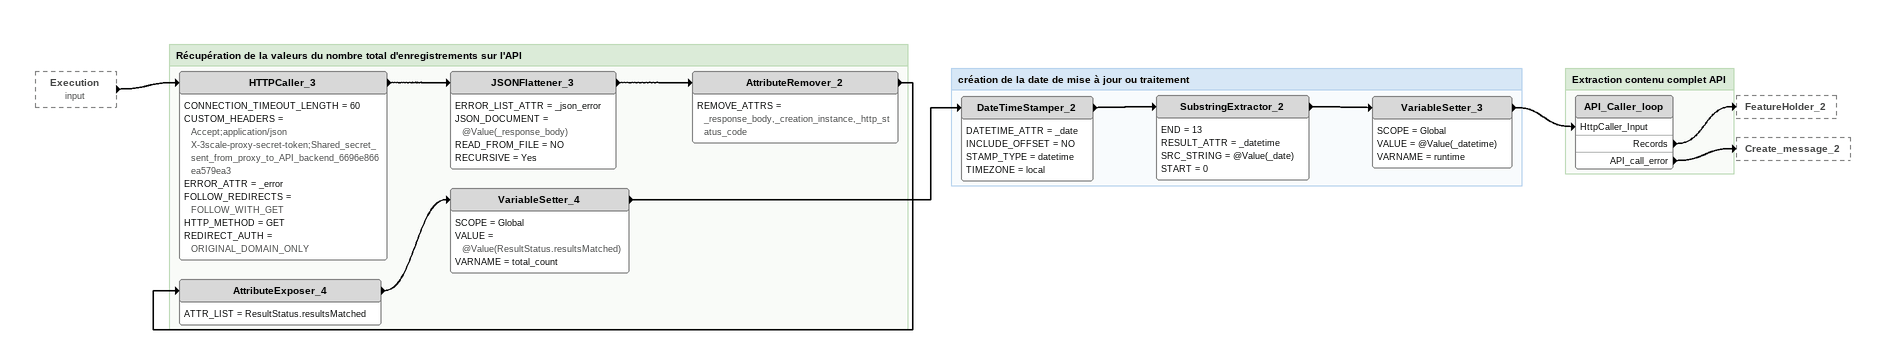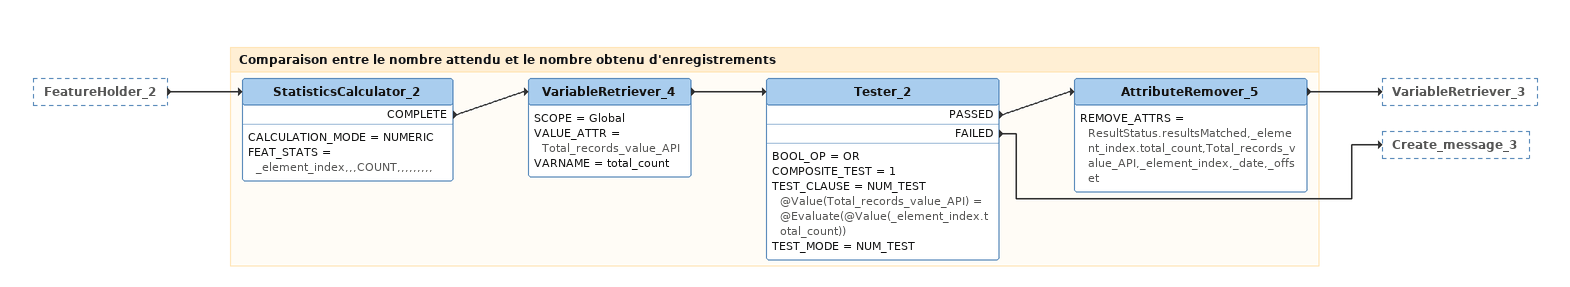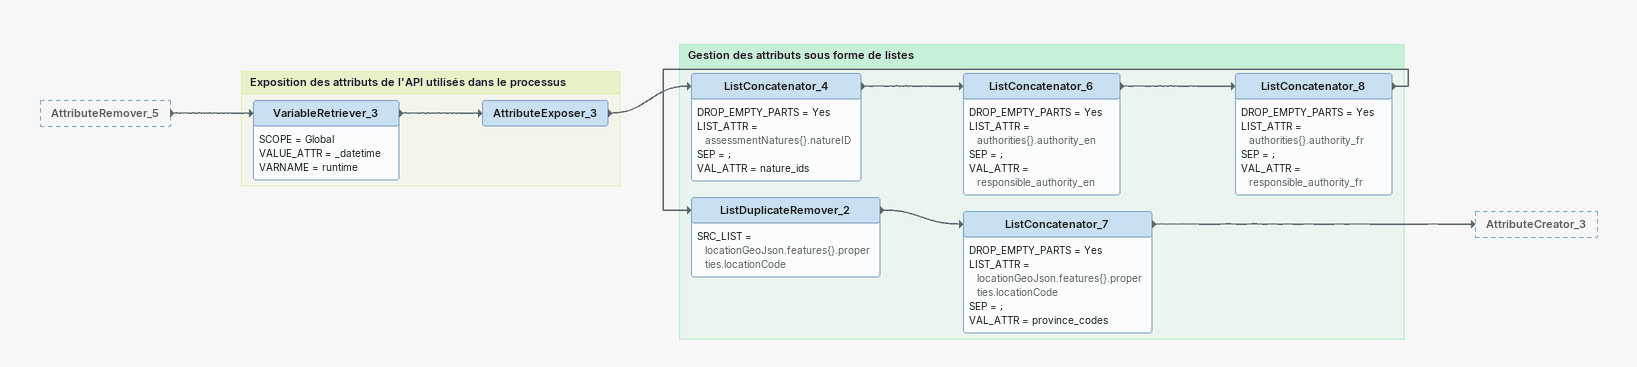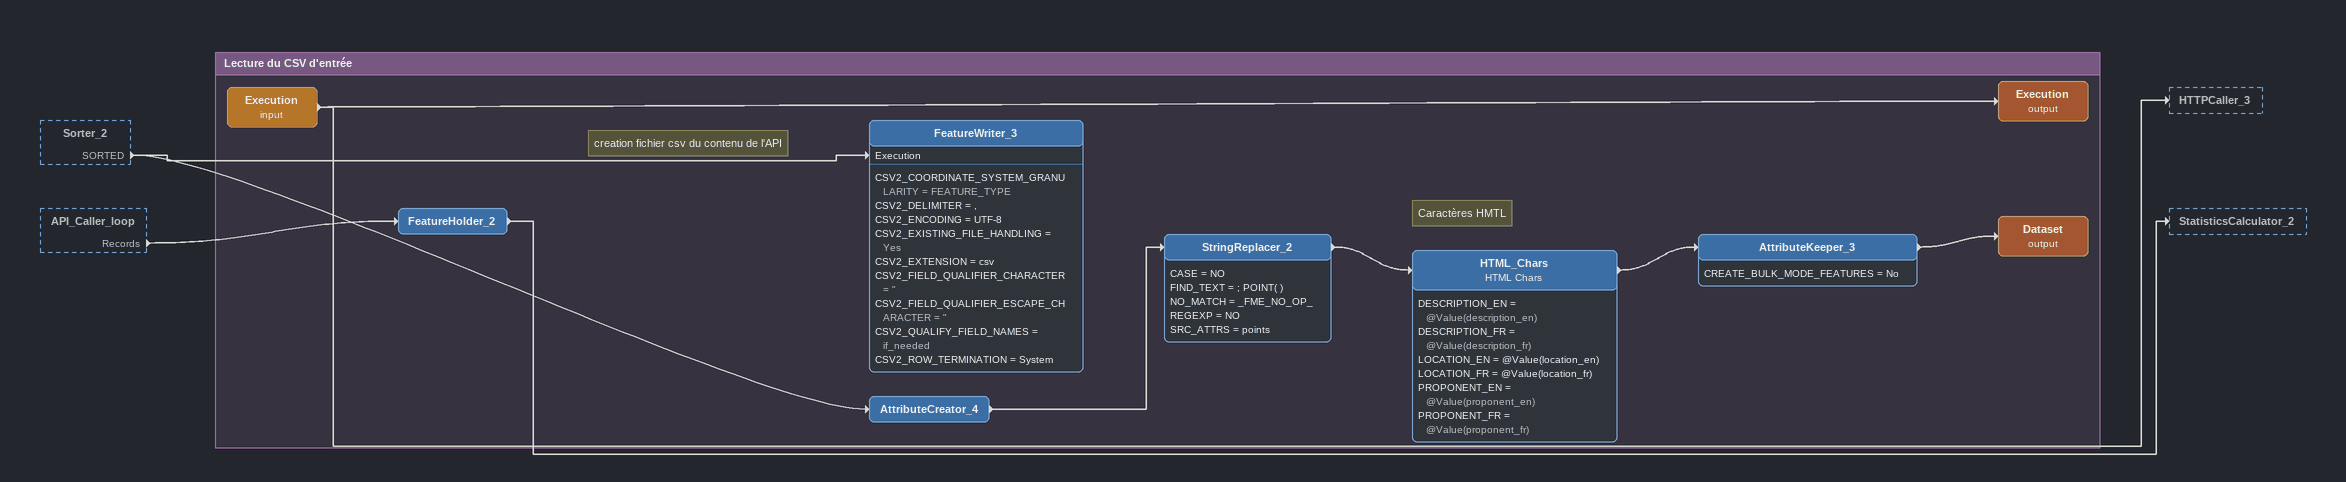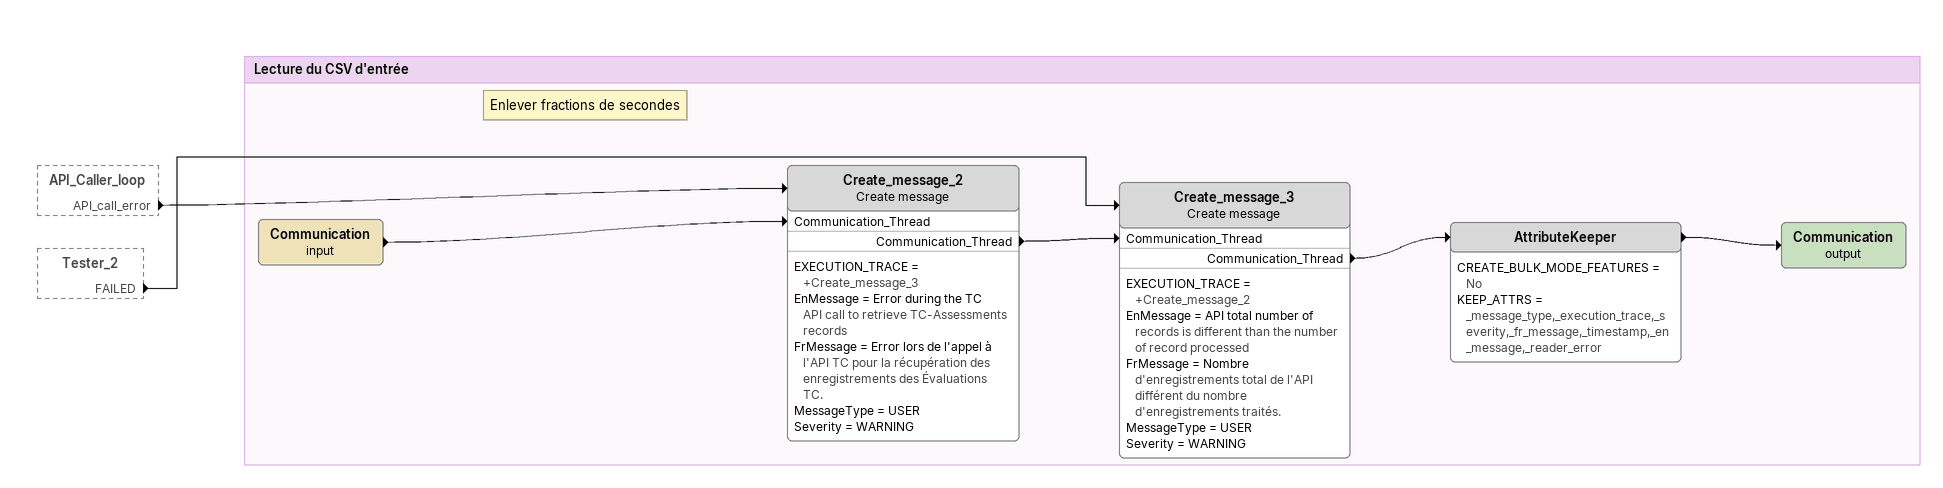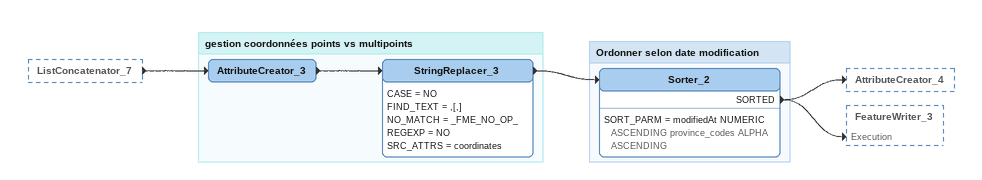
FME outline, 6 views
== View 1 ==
Execution (input) [outside]
    -> HTTPCaller_3

Bookmark: Récupération de la valeurs du nombre total d'enregistrements sur l'API
HTTPCaller_3
    CONNECTION_TIMEOUT_LENGTH = 60
    CUSTOM_HEADERS = Accept;application/json X-3scale-proxy-secret-token;Shared_secret_sent_from_proxy_to_API_backend_6696e866ea579ea3
    ERROR_ATTR = _error
    FOLLOW_REDIRECTS = FOLLOW_WITH_GET
    HTTP_METHOD = GET
    REDIRECT_AUTH = ORIGINAL_DOMAIN_ONLY
    -> JSONFlattener_3
JSONFlattener_3
    ERROR_LIST_ATTR = _json_error
    JSON_DOCUMENT = @Value(_response_body)
    READ_FROM_FILE = NO
    RECURSIVE = Yes
    -> AttributeRemover_2
AttributeRemover_2
    REMOVE_ATTRS = _response_body,_creation_instance,_http_status_code
    -> AttributeExposer_4
AttributeExposer_4
    ATTR_LIST = ResultStatus.resultsMatched
    -> VariableSetter_4
VariableSetter_4
    SCOPE = Global
    VALUE = @Value(ResultStatus.resultsMatched)
    VARNAME = total_count
    -> DateTimeStamper_2

Bookmark: création de la date de mise à jour ou traitement
DateTimeStamper_2
    DATETIME_ATTR = _date
    INCLUDE_OFFSET = NO
    STAMP_TYPE = datetime
    TIMEZONE = local
    -> SubstringExtractor_2
SubstringExtractor_2
    END = 13
    RESULT_ATTR = _datetime
    SRC_STRING = @Value(_date)
    START = 0
    -> VariableSetter_3
VariableSetter_3
    SCOPE = Global
    VALUE = @Value(_datetime)
    VARNAME = runtime
    -> API_Caller_loop [HttpCaller_Input]

Bookmark: Extraction contenu complet API
API_Caller_loop
    Records -> FeatureHolder_2
    API_call_error -> Create_message_2

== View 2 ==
FeatureHolder_2 [outside]
    -> StatisticsCalculator_2

Bookmark: Comparaison entre le nombre attendu et le nombre obtenu d'enregistrements
StatisticsCalculator_2
    CALCULATION_MODE = NUMERIC
    FEAT_STATS = _element_index,,,COUNT,,,,,,,,,
    COMPLETE -> VariableRetriever_4
VariableRetriever_4
    SCOPE = Global
    VALUE_ATTR = Total_records_value_API
    VARNAME = total_count
    -> Tester_2
Tester_2
    BOOL_OP = OR
    COMPOSITE_TEST = 1
    TEST_CLAUSE = NUM_TEST @Value(Total_records_value_API) = @Evaluate(@Value(_element_index.total_count))
    TEST_MODE = NUM_TEST
    PASSED -> AttributeRemover_5
    FAILED -> Create_message_3
AttributeRemover_5
    REMOVE_ATTRS = ResultStatus.resultsMatched,_element_index.total_count,Total_records_value_API,_element_index,_date,_offset
    -> VariableRetriever_3

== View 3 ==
AttributeRemover_5 [outside]
    -> VariableRetriever_3

Bookmark: Exposition des attributs de l'API utilisés dans le processus
VariableRetriever_3
    SCOPE = Global
    VALUE_ATTR = _datetime
    VARNAME = runtime
    -> AttributeExposer_3
AttributeExposer_3
    -> ListConcatenator_4

Bookmark: Gestion des attributs sous forme de listes
ListConcatenator_4
    DROP_EMPTY_PARTS = Yes
    LIST_ATTR = assessmentNatures{}.natureID
    SEP = ;
    VAL_ATTR = nature_ids
    -> ListConcatenator_6
ListConcatenator_6
    DROP_EMPTY_PARTS = Yes
    LIST_ATTR = authorities{}.authority_en
    SEP = ;
    VAL_ATTR = responsible_authority_en
    -> ListConcatenator_8
ListConcatenator_8
    DROP_EMPTY_PARTS = Yes
    LIST_ATTR = authorities{}.authority_fr
    SEP = ;
    VAL_ATTR = responsible_authority_fr
    -> ListDuplicateRemover_2
ListDuplicateRemover_2
    SRC_LIST = locationGeoJson.features{}.properties.locationCode
    -> ListConcatenator_7
ListConcatenator_7
    DROP_EMPTY_PARTS = Yes
    LIST_ATTR = locationGeoJson.features{}.properties.locationCode
    SEP = ;
    VAL_ATTR = province_codes
    -> AttributeCreator_3

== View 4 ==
Sorter_2 [outside]
    SORTED -> AttributeCreator_4
    SORTED -> FeatureWriter_3 [Execution]
API_Caller_loop [outside]
    Records -> FeatureHolder_2

Bookmark: Lecture du CSV d'entrée
Execution (input)
    -> Execution (output)
    -> HTTPCaller_3
Execution (output)
FeatureHolder_2
    -> StatisticsCalculator_2
Note: creation fichier csv du contenu de l'API
FeatureWriter_3
    CSV2_COORDINATE_SYSTEM_GRANULARITY = FEATURE_TYPE
    CSV2_DELIMITER = ,
    CSV2_ENCODING = UTF-8
    CSV2_EXISTING_FILE_HANDLING = Yes
    CSV2_EXTENSION = csv
    CSV2_FIELD_QUALIFIER_CHARACTER = "
    CSV2_FIELD_QUALIFIER_ESCAPE_CHARACTER = "
    CSV2_QUALIFY_FIELD_NAMES = if_needed
    CSV2_ROW_TERMINATION = System
AttributeCreator_4
    -> StringReplacer_2
StringReplacer_2
    CASE = NO
    FIND_TEXT = ; POINT( )
    NO_MATCH = _FME_NO_OP_
    REGEXP = NO
    SRC_ATTRS = points
    -> HTML_Chars
Note: Caractères HMTL
HTML_Chars: HTML Chars
    DESCRIPTION_EN = @Value(description_en)
    DESCRIPTION_FR = @Value(description_fr)
    LOCATION_EN = @Value(location_en)
    LOCATION_FR = @Value(location_fr)
    PROPONENT_EN = @Value(proponent_en)
    PROPONENT_FR = @Value(proponent_fr)
    -> AttributeKeeper_3
AttributeKeeper_3
    CREATE_BULK_MODE_FEATURES = No
    -> Dataset (output)
Dataset (output)

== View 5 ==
API_Caller_loop [outside]
    API_call_error -> Create_message_2
Tester_2 [outside]
    FAILED -> Create_message_3

Bookmark: Lecture du CSV d'entrée
Communication (input)
    -> Create_message_2 [Communication_Thread]
Note: Enlever fractions de secondes
Create_message_2: Create message
    EXECUTION_TRACE = +Create_message_3
    EnMessage = Error during the TC API call to retrieve TC-Assessments records
    FrMessage = Error lors de l'appel à l'API TC pour la récupération des enregistrements des Évaluations TC.
    MessageType = USER
    Severity = WARNING
    Communication_Thread -> Create_message_3 [Communication_Thread]
Create_message_3: Create message
    EXECUTION_TRACE = +Create_message_2
    EnMessage = API total number of records is different than the number of record processed
    FrMessage = Nombre d'enregistrements total de l'API différent du nombre d'enregistrements traités.
    MessageType = USER
    Severity = WARNING
    Communication_Thread -> AttributeKeeper
AttributeKeeper
    CREATE_BULK_MODE_FEATURES = No
    KEEP_ATTRS = _message_type,_execution_trace,_severity,_fr_message,_timestamp,_en_message,_reader_error
    -> Communication (output)
Communication (output)

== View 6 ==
ListConcatenator_7 [outside]
    -> AttributeCreator_3

Bookmark: gestion coordonnées points vs multipoints
AttributeCreator_3
    -> StringReplacer_3
StringReplacer_3
    CASE = NO
    FIND_TEXT = ,[,]
    NO_MATCH = _FME_NO_OP_
    REGEXP = NO
    SRC_ATTRS = coordinates
    -> Sorter_2

Bookmark: Ordonner selon date modification
Sorter_2
    SORT_PARM = modifiedAt NUMERIC ASCENDING province_codes ALPHA ASCENDING
    SORTED -> AttributeCreator_4
    SORTED -> FeatureWriter_3 [Execution]
